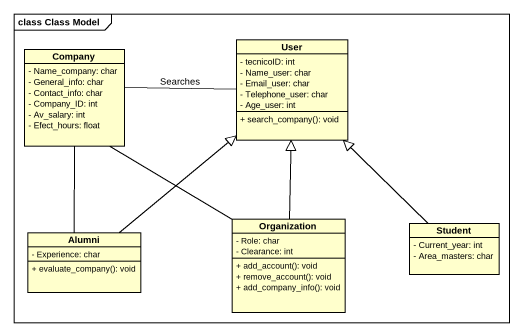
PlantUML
@startuml
mainframe class Class Model
hide circle
hide empty members
skinparam classAttributeIconSize 0
class Company {
  - Name_company: char
  - General_info: char
  - Contact_info: char
  - Company_ID: int
  - Av_salary: int
  - Efect_hours: float
}
class User {
  - tecnicoID: int
  - Name_user: char
  - Email_user: char
  - Telephone_user: char
  - Age_user: int
  + search_company(): void
}
class Alumni {
  - Experience: char
  + evaluate_company(): void
}
class Organization {
  - Role: char
  - Clearance: int
  + add_account(): void
  + remove_account(): void
  + add_company_info(): void
}
class Student {
  - Current_year: int
  - Area_masters: char
}
Company -right- User : Searches
Company -- Organization
Alumni -up- Company
Alumni -up-|> User
Organization -up-|> User
Student -up-|> User
@enduml
